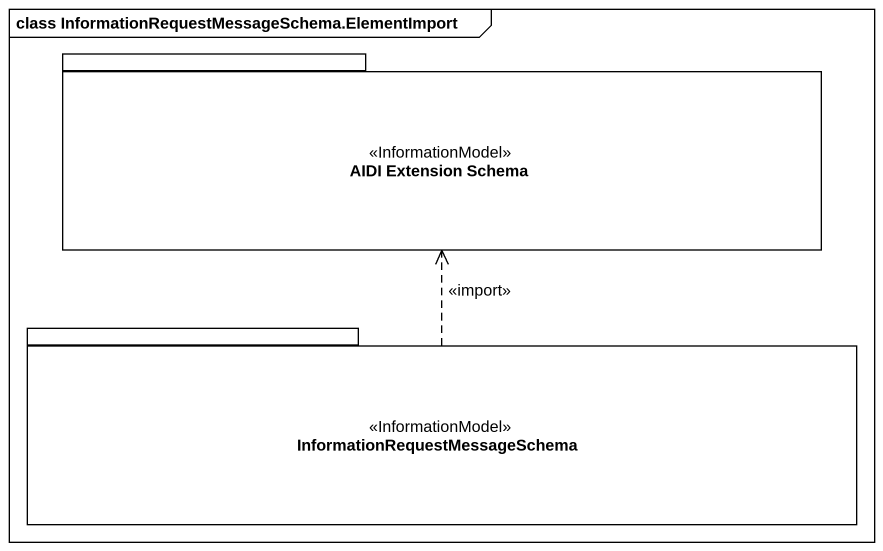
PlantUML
@startuml
mainframe class InformationRequestMessageSchema.ElementImport
package "AIDI Extension Schema" as AIDI_Extension_Schema <<InformationModel>> {
}
package "InformationRequestMessageSchema" as InformationRequestMessageSch <<InformationModel>> {
}
InformationRequestMessageSch .up.> AIDI_Extension_Schema : <<import>>
@enduml
